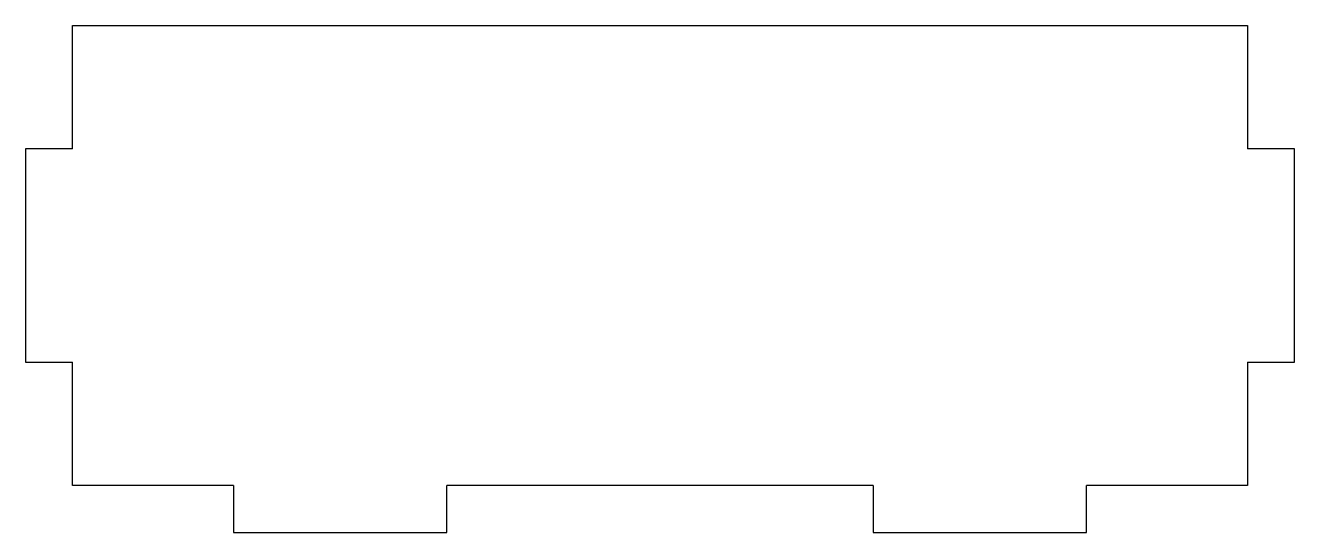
# Model space of a CAD drawing. Header units: millimetres. Extents: x 0 to 75.6, y 0 to 30.2.
import ezdxf

# ---------------------------------------------------------------- set-up
doc = ezdxf.new("R2010")
doc.units = ezdxf.units.MM
doc.layers.add('Shape2DView', color=7, linetype='CONTINUOUS')

msp = doc.modelspace()

# ---------------------------------------------------------------- linework, layer by layer
at = {"layer": 'Shape2DView'}
for p, q in [((2.8, 22.835), (2.8, 30.17)), ((2.8, 30.17), (72.8, 30.17)), ((72.8, 30.17), (72.8, 22.835)), ((0, 22.835), (0, 10.135)), ((2.8, 22.835), (0, 22.835)), ((75.6, 22.835), (72.8, 22.835)), ((75.6, 10.135), (75.6, 22.835)), ((0, 10.135), (2.8, 10.135)), ((2.8, 2.8), (2.8, 10.135)), ((72.8, 10.135), (72.8, 2.8)), ((72.8, 10.135), (75.6, 10.135)), ((12.4, 2.8), (2.8, 2.8)), ((12.4, 2.8), (12.4, 0)), ((50.5, 2.8), (25.1, 2.8)), ((25.1, 0), (25.1, 2.8)), ((50.5, 2.8), (50.5, 0)), ((72.8, 2.8), (63.2, 2.8)), ((63.2, 0), (63.2, 2.8)), ((12.4, 0), (25.1, 0)), ((50.5, 0), (63.2, 0))]:
    msp.add_line(p, q, dxfattribs=at)

doc.saveas('drawing.dxf')
